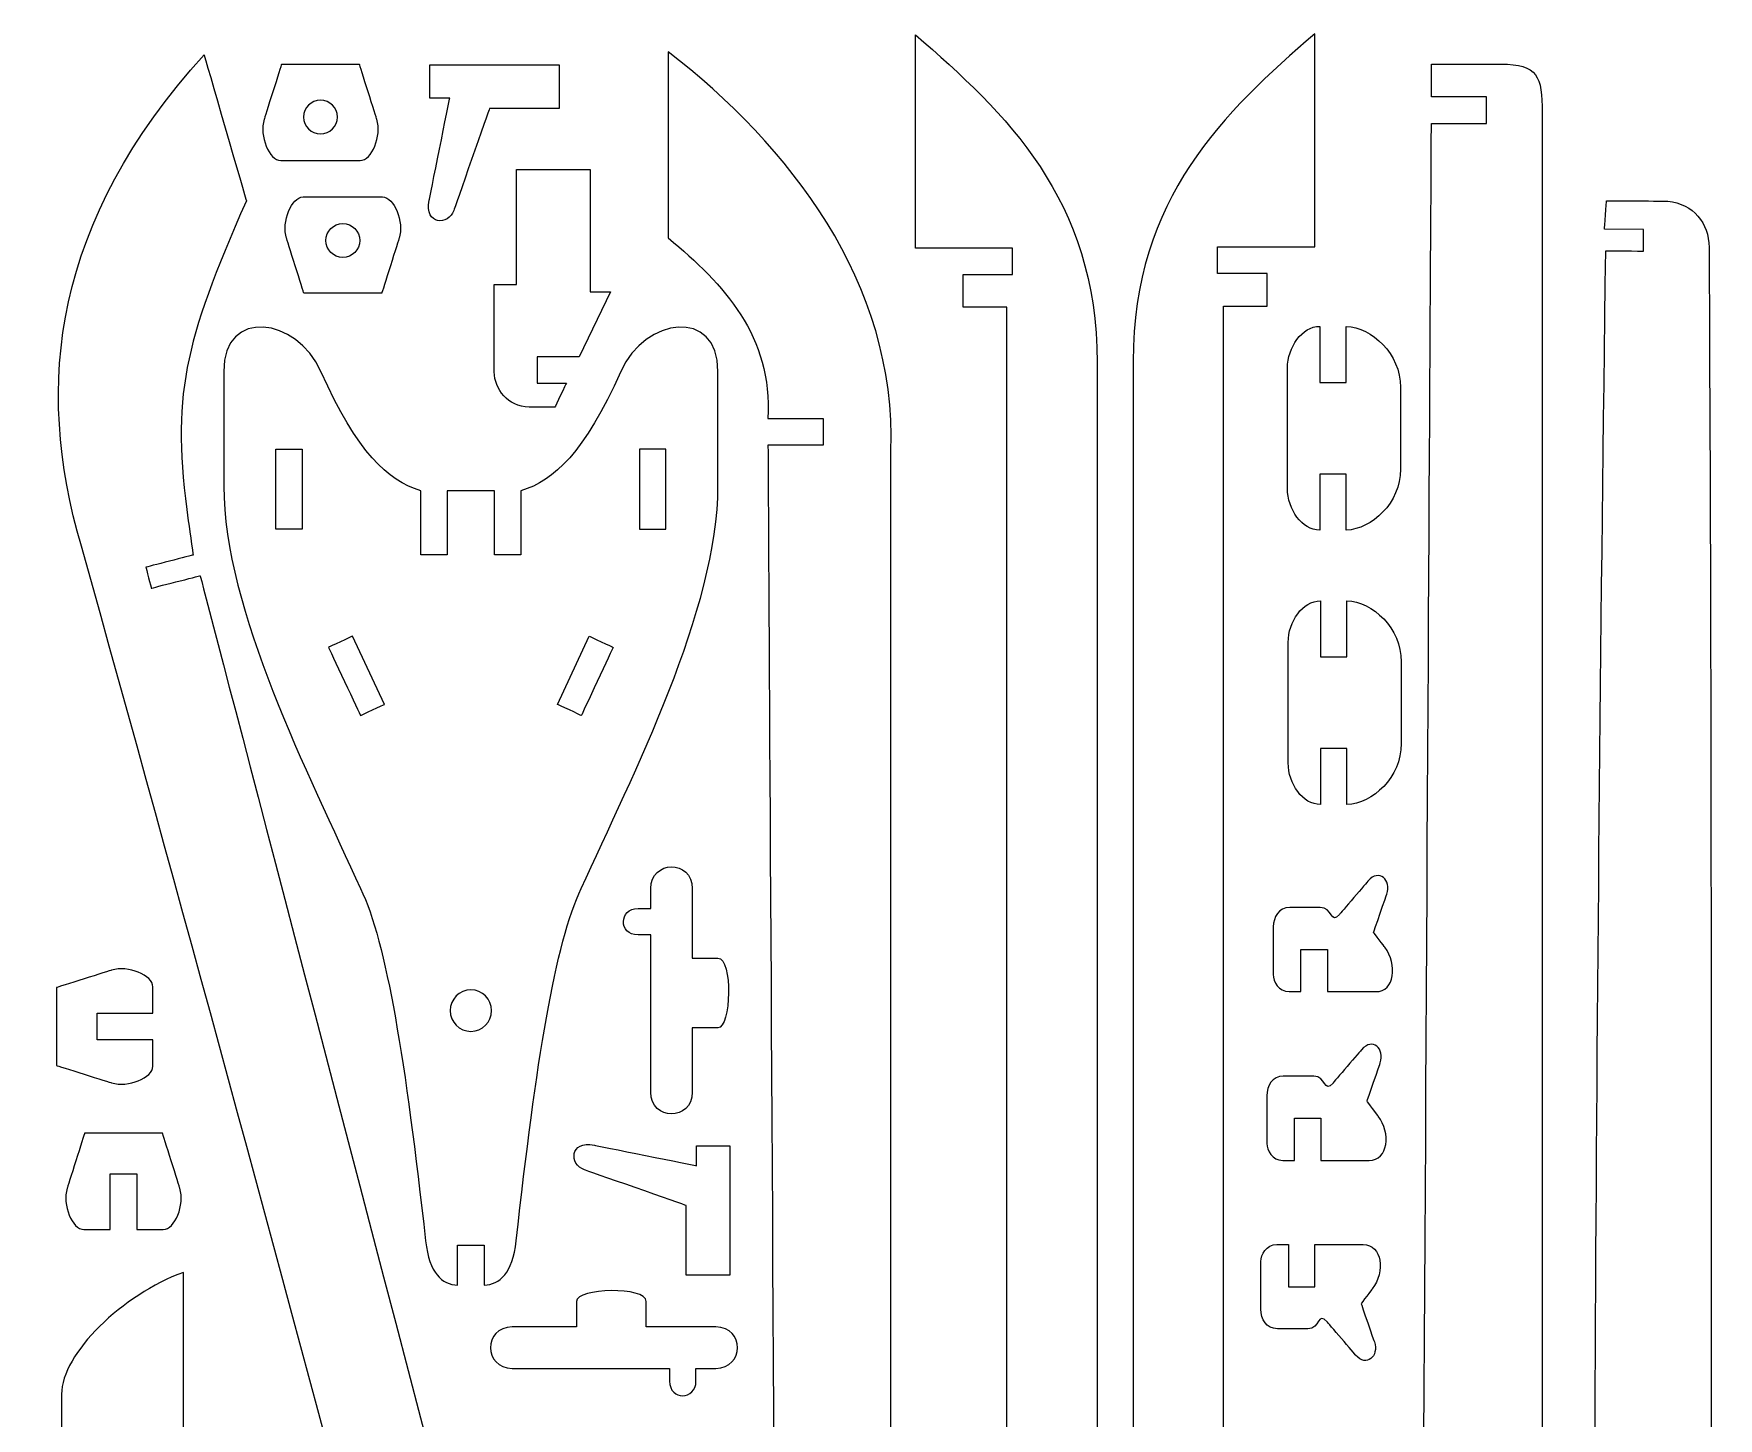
# Model space of a CAD drawing. Header units: centimetres. Extents: x -55.8 to 26.1, y 6.1 to 52.2.
# Drawn here: x 6.93 to 26.07, y 36.24 to 51.97 of the extents above; entities that cross this region are included whole.
import ezdxf

# ---------------------------------------------------------------- set-up
doc = ezdxf.new("R2010")
doc.units = ezdxf.units.CM
doc.header["$MEASUREMENT"] = 0
doc.layers.add('Camada 1', color=7, linetype='Continuous')

msp = doc.modelspace()

# ---------------------------------------------------------------- linework, layer by layer
at = {"layer": 'Camada 1', "color": 240, "lineweight": 25}
for points, knots in [([(17.98639, 31.21546), (17.98639, 31.21546), (17.6861, 31.21546), (17.6861, 31.21546), (17.6861, 31.21546), (17.6861, 31.21546), (17.6861, 31.97655), (17.6861, 31.97655), (17.6861, 31.97655), (17.6861, 31.97655), (17.3209, 31.97655), (17.3209, 31.97655), (17.3209, 31.97655), (17.3209, 31.97655), (17.3209, 30.01898), (17.3209, 30.01898), (17.3209, 30.01898), (17.3209, 30.01898), (17.07228, 30.01898), (17.07228, 30.01898), (17.07228, 30.01898), (17.07228, 30.01898), (17.07228, 24.4545), (17.07228, 24.4545), (17.07228, 24.4545), (17.07228, 24.4545), (17.35199, 24.4545), (17.35199, 24.4545), (17.35199, 24.4545), (17.35199, 24.4545), (17.35199, 21.3365), (17.35199, 21.3365), (17.35199, 21.3365), (17.35199, 21.3365), (17.9601, 21.3365), (17.9601, 21.3365), (17.9601, 21.3365), (17.9601, 21.3365), (17.9601, 22.58511), (17.9601, 22.58511), (17.9601, 22.58511), (17.9601, 22.58511), (18.26039, 22.58511), (18.26039, 22.58511), (18.26039, 22.58511), (18.26039, 22.58511), (18.26039, 21.3365), (18.26039, 21.3365), (18.26039, 21.3365), (18.73347, 21.36466), (19.0136, 21.6345), (19.0136, 22.27043), (19.0136, 22.27043), (19.0136, 22.27043), (19.0136, 48.23464), (19.0136, 48.23464), (19.0136, 48.23464), (19.0136, 50.08943), (17.97065, 51.07319), (16.95084, 51.95602), (16.95084, 51.95602), (16.95084, 51.95602), (16.95084, 49.53463), (16.95084, 49.53463), (16.95084, 49.53463), (16.95084, 49.53463), (18.05398, 49.53463), (18.05398, 49.53463), (18.05398, 49.53463), (18.05398, 49.53463), (18.05398, 49.23434), (18.05398, 49.23434), (18.05398, 49.23434), (18.05398, 49.23434), (17.4904, 49.23434), (17.4904, 49.23434), (17.4904, 49.23434), (17.4904, 49.23434), (17.4904, 48.86279), (17.4904, 48.86279), (17.4904, 48.86279), (17.4904, 48.86279), (17.98639, 48.86279), (17.98639, 48.86279), (17.98639, 48.86279), (17.98639, 48.86279), (17.98639, 31.21546), (17.98639, 31.21546)], [0, 0, 0, 0, 0.04347826, 0.04347826, 0.04347826, 0.04347827, 0.08695652, 0.08695652, 0.08695652, 0.08695653, 0.13043478, 0.13043478, 0.13043478, 0.13043479, 0.17391304, 0.17391304, 0.17391304, 0.17391305, 0.2173913, 0.2173913, 0.2173913, 0.21739131, 0.26086957, 0.26086957, 0.26086957, 0.26086958, 0.30434783, 0.30434783, 0.30434783, 0.30434784, 0.34782609, 0.34782609, 0.34782609, 0.3478261, 0.39130435, 0.39130435, 0.39130435, 0.39130436, 0.43478261, 0.43478261, 0.43478261, 0.43478262, 0.47826087, 0.47826087, 0.47826087, 0.47826088, 0.52173913, 0.52173913, 0.52173913, 0.52173914, 0.56521739, 0.56521739, 0.56521739, 0.5652174, 0.60869565, 0.60869565, 0.60869565, 0.60869566, 0.65217391, 0.65217391, 0.65217391, 0.65217392, 0.69565217, 0.69565217, 0.69565217, 0.69565218, 0.73913043, 0.73913043, 0.73913043, 0.73913044, 0.7826087, 0.7826087, 0.7826087, 0.78260871, 0.82608696, 0.82608696, 0.82608696, 0.82608697, 0.86956522, 0.86956522, 0.86956522, 0.86956523, 0.91304348, 0.91304348, 0.91304348, 0.91304349, 1, 1, 1, 1]), ([(17.98639, 31.21546), (17.98639, 31.21546), (17.6861, 31.21546), (17.6861, 31.21546), (17.6861, 31.21546), (17.6861, 31.21546), (17.6861, 31.97655), (17.6861, 31.97655), (17.6861, 31.97655), (17.6861, 31.97655), (17.3209, 31.97655), (17.3209, 31.97655), (17.3209, 31.97655), (17.3209, 31.97655), (17.3209, 30.01898), (17.3209, 30.01898), (17.3209, 30.01898), (17.3209, 30.01898), (17.07228, 30.01898), (17.07228, 30.01898), (17.07228, 30.01898), (17.07228, 30.01898), (17.07228, 24.4545), (17.07228, 24.4545), (17.07228, 24.4545), (17.07228, 24.4545), (17.35199, 24.4545), (17.35199, 24.4545), (17.35199, 24.4545), (17.35199, 24.4545), (17.35199, 21.3365), (17.35199, 21.3365), (17.35199, 21.3365), (17.35199, 21.3365), (17.9601, 21.3365), (17.9601, 21.3365), (17.9601, 21.3365), (17.9601, 21.3365), (17.9601, 22.58511), (17.9601, 22.58511), (17.9601, 22.58511), (17.9601, 22.58511), (18.26039, 22.58511), (18.26039, 22.58511), (18.26039, 22.58511), (18.26039, 22.58511), (18.26039, 21.3365), (18.26039, 21.3365), (18.26039, 21.3365), (18.73347, 21.36466), (19.0136, 21.6345), (19.0136, 22.27043), (19.0136, 22.27043), (19.0136, 22.27043), (19.0136, 48.23464), (19.0136, 48.23464), (19.0136, 48.23464), (19.0136, 50.08943), (17.97065, 51.07319), (16.95084, 51.95602), (16.95084, 51.95602), (16.95084, 51.95602), (16.95084, 49.53463), (16.95084, 49.53463), (16.95084, 49.53463), (16.95084, 49.53463), (18.05398, 49.53463), (18.05398, 49.53463), (18.05398, 49.53463), (18.05398, 49.53463), (18.05398, 49.23434), (18.05398, 49.23434), (18.05398, 49.23434), (18.05398, 49.23434), (17.4904, 49.23434), (17.4904, 49.23434), (17.4904, 49.23434), (17.4904, 49.23434), (17.4904, 48.86279), (17.4904, 48.86279), (17.4904, 48.86279), (17.4904, 48.86279), (17.98639, 48.86279), (17.98639, 48.86279), (17.98639, 48.86279), (17.98639, 48.86279), (17.98639, 31.21546), (17.98639, 31.21546)], [0, 0, 0, 0, 0.04347826, 0.04347826, 0.04347826, 0.04347827, 0.08695652, 0.08695652, 0.08695652, 0.08695653, 0.13043478, 0.13043478, 0.13043478, 0.13043479, 0.17391304, 0.17391304, 0.17391304, 0.17391305, 0.2173913, 0.2173913, 0.2173913, 0.21739131, 0.26086957, 0.26086957, 0.26086957, 0.26086958, 0.30434783, 0.30434783, 0.30434783, 0.30434784, 0.34782609, 0.34782609, 0.34782609, 0.3478261, 0.39130435, 0.39130435, 0.39130435, 0.39130436, 0.43478261, 0.43478261, 0.43478261, 0.43478262, 0.47826087, 0.47826087, 0.47826087, 0.47826088, 0.52173913, 0.52173913, 0.52173913, 0.52173914, 0.56521739, 0.56521739, 0.56521739, 0.5652174, 0.60869565, 0.60869565, 0.60869565, 0.60869566, 0.65217391, 0.65217391, 0.65217391, 0.65217392, 0.69565217, 0.69565217, 0.69565217, 0.69565218, 0.73913043, 0.73913043, 0.73913043, 0.73913044, 0.7826087, 0.7826087, 0.7826087, 0.78260871, 0.82608696, 0.82608696, 0.82608696, 0.82608697, 0.86956522, 0.86956522, 0.86956522, 0.86956523, 0.91304348, 0.91304348, 0.91304348, 0.91304349, 1, 1, 1, 1]), ([(20.44886, 31.22942), (20.44886, 31.22942), (20.74916, 31.22942), (20.74916, 31.22942), (20.74916, 31.22942), (20.74916, 31.22942), (20.74916, 31.9905), (20.74916, 31.9905), (20.74916, 31.9905), (20.74916, 31.9905), (21.11433, 31.9905), (21.11433, 31.9905), (21.11433, 31.9905), (21.11433, 31.9905), (21.11433, 30.03293), (21.11433, 30.03293), (21.11433, 30.03293), (21.11433, 30.03293), (21.36298, 30.03293), (21.36298, 30.03293), (21.36298, 30.03293), (21.36298, 30.03293), (21.36298, 24.46844), (21.36298, 24.46844), (21.36298, 24.46844), (21.36298, 24.46844), (21.08328, 24.46844), (21.08328, 24.46844), (21.08328, 24.46844), (21.08328, 24.46844), (21.08328, 21.35045), (21.08328, 21.35045), (21.08328, 21.35045), (21.08328, 21.35045), (20.47516, 21.35045), (20.47516, 21.35045), (20.47516, 21.35045), (20.47516, 21.35045), (20.47516, 22.59907), (20.47516, 22.59907), (20.47516, 22.59907), (20.47516, 22.59907), (20.17485, 22.59907), (20.17485, 22.59907), (20.17485, 22.59907), (20.17485, 22.59907), (20.17485, 21.35045), (20.17485, 21.35045), (20.17485, 21.35045), (19.70177, 21.37861), (19.42164, 21.64844), (19.42164, 22.28439), (19.42164, 22.28439), (19.42164, 22.28439), (19.42164, 48.24859), (19.42164, 48.24859), (19.42164, 48.24859), (19.42164, 50.10339), (20.4646, 51.08715), (21.48442, 51.96998), (21.48442, 51.96998), (21.48442, 51.96998), (21.48442, 49.5486), (21.48442, 49.5486), (21.48442, 49.5486), (21.48442, 49.5486), (20.38127, 49.5486), (20.38127, 49.5486), (20.38127, 49.5486), (20.38127, 49.5486), (20.38127, 49.2483), (20.38127, 49.2483), (20.38127, 49.2483), (20.38127, 49.2483), (20.94486, 49.2483), (20.94486, 49.2483), (20.94486, 49.2483), (20.94486, 49.2483), (20.94486, 48.87673), (20.94486, 48.87673), (20.94486, 48.87673), (20.94486, 48.87673), (20.44886, 48.87673), (20.44886, 48.87673), (20.44886, 48.87673), (20.44886, 48.87673), (20.44886, 31.22942), (20.44886, 31.22942)], [0, 0, 0, 0, 0.04347826, 0.04347826, 0.04347826, 0.04347827, 0.08695652, 0.08695652, 0.08695652, 0.08695653, 0.13043478, 0.13043478, 0.13043478, 0.13043479, 0.17391304, 0.17391304, 0.17391304, 0.17391305, 0.2173913, 0.2173913, 0.2173913, 0.21739131, 0.26086957, 0.26086957, 0.26086957, 0.26086958, 0.30434783, 0.30434783, 0.30434783, 0.30434784, 0.34782609, 0.34782609, 0.34782609, 0.3478261, 0.39130435, 0.39130435, 0.39130435, 0.39130436, 0.43478261, 0.43478261, 0.43478261, 0.43478262, 0.47826087, 0.47826087, 0.47826087, 0.47826088, 0.52173913, 0.52173913, 0.52173913, 0.52173914, 0.56521739, 0.56521739, 0.56521739, 0.5652174, 0.60869565, 0.60869565, 0.60869565, 0.60869566, 0.65217391, 0.65217391, 0.65217391, 0.65217392, 0.69565217, 0.69565217, 0.69565217, 0.69565218, 0.73913043, 0.73913043, 0.73913043, 0.73913044, 0.7826087, 0.7826087, 0.7826087, 0.78260871, 0.82608696, 0.82608696, 0.82608696, 0.82608697, 0.86956522, 0.86956522, 0.86956522, 0.86956523, 0.91304348, 0.91304348, 0.91304348, 0.91304349, 1, 1, 1, 1]), ([(15.05845, 22.06244), (15.05845, 22.06244), (14.6283, 21.95234), (14.6283, 21.95234), (14.6283, 21.95234), (14.6283, 21.95234), (14.56724, 22.191), (14.56724, 22.191), (14.56724, 22.191), (14.56724, 22.191), (14.98229, 22.29723), (14.98229, 22.29723), (14.98229, 22.29723), (14.98229, 22.29723), (8.82496, 45.81413), (8.82496, 45.81413), (8.82496, 45.81413), (8.82496, 45.81413), (8.26999, 45.67213), (8.26999, 45.67213), (8.26999, 45.67213), (8.26999, 45.67213), (8.20891, 45.91078), (8.20891, 45.91078), (8.20891, 45.91078), (8.20891, 45.91078), (8.74567, 46.04816), (8.74567, 46.04816), (8.74567, 46.04816), (8.74567, 46.04816), (8.69067, 46.4367), (8.69067, 46.4367), (8.69067, 46.4367), (8.49065, 47.84888), (8.63793, 48.45379), (9.35044, 50.07203), (9.35044, 50.07203), (9.35044, 50.07203), (8.86954, 51.73117), (8.86954, 51.73117), (8.86954, 51.73117), (7.16388, 49.83872), (6.93451, 48.00094), (7.47695, 46.14826), (7.47695, 46.14826), (9.73408, 38.08376), (11.86899, 29.97111), (13.95306, 21.8383), (13.95306, 21.8383), (14.02187, 21.56966), (14.1833, 21.4558), (14.47478, 21.49549), (14.47478, 21.49549), (14.47478, 21.49549), (15.14968, 21.66701), (15.14968, 21.66701), (15.14968, 21.66701), (15.14968, 21.66701), (15.05845, 22.06244), (15.05845, 22.06244)], [0, 0, 0, 0, 0.0625, 0.0625, 0.0625, 0.06250001, 0.125, 0.125, 0.125, 0.12500001, 0.1875, 0.1875, 0.1875, 0.18750001, 0.25, 0.25, 0.25, 0.25000001, 0.3125, 0.3125, 0.3125, 0.31250001, 0.375, 0.375, 0.375, 0.37500001, 0.4375, 0.4375, 0.4375, 0.43750001, 0.5, 0.5, 0.5, 0.50000001, 0.5625, 0.5625, 0.5625, 0.56250001, 0.625, 0.625, 0.625, 0.62500001, 0.6875, 0.6875, 0.6875, 0.68750001, 0.75, 0.75, 0.75, 0.75000001, 0.8125, 0.8125, 0.8125, 0.81250001, 0.875, 0.875, 0.875, 0.87500001, 1, 1, 1, 1]), ([(15.41164, 22.78442), (15.41164, 22.78442), (16.03708, 22.78442), (16.03708, 22.78442), (16.03708, 22.78442), (16.03708, 22.78442), (16.03708, 23.08471), (16.03708, 23.08471), (16.03708, 23.08471), (16.03708, 23.08471), (15.41164, 23.08471), (15.41164, 23.08471), (15.41164, 23.08471), (15.41164, 23.08471), (15.27491, 47.29856), (15.27491, 47.29856), (15.27491, 47.29856), (15.27491, 47.29856), (15.90035, 47.29856), (15.90035, 47.29856), (15.90035, 47.29856), (15.90035, 47.29856), (15.90035, 47.59885), (15.90035, 47.59885), (15.90035, 47.59885), (15.90035, 47.59885), (15.27491, 47.59885), (15.27491, 47.59885), (15.27491, 47.59885), (15.32499, 48.53737), (14.77856, 49.12038), (14.14247, 49.64995), (14.14247, 49.64995), (14.14247, 49.64995), (14.14247, 51.76315), (14.14247, 51.76315), (14.14247, 51.76315), (15.50994, 50.70368), (16.74261, 49.14792), (16.67002, 47.22598), (16.67002, 47.22598), (16.67002, 47.22598), (16.67002, 22.96565), (16.67002, 22.96565), (16.67002, 22.96565), (16.67002, 22.54681), (16.61992, 22.41146), (16.20119, 22.41146), (16.20119, 22.41146), (16.20119, 22.41146), (15.41164, 22.41146), (15.41164, 22.41146), (15.41164, 22.41146), (15.41164, 22.41146), (15.41164, 22.78442), (15.41164, 22.78442)], [0, 0, 0, 0, 0.06666667, 0.06666667, 0.06666667, 0.06666668, 0.13333333, 0.13333333, 0.13333333, 0.13333334, 0.2, 0.2, 0.2, 0.20000001, 0.26666667, 0.26666667, 0.26666667, 0.26666668, 0.33333333, 0.33333333, 0.33333333, 0.33333334, 0.4, 0.4, 0.4, 0.40000001, 0.46666667, 0.46666667, 0.46666667, 0.46666668, 0.53333333, 0.53333333, 0.53333333, 0.53333334, 0.6, 0.6, 0.6, 0.60000001, 0.66666667, 0.66666667, 0.66666667, 0.66666668, 0.73333333, 0.73333333, 0.73333333, 0.73333334, 0.8, 0.8, 0.8, 0.80000001, 0.86666667, 0.86666667, 0.86666667, 0.86666668, 1, 1, 1, 1]), ([(9.74928, 51.62159), (9.74928, 51.62159), (10.63485, 51.62159), (10.63485, 51.62159), (10.63485, 51.62159), (10.63485, 51.62159), (10.83169, 50.99745), (10.83169, 50.99745), (10.83169, 50.99745), (10.89051, 50.81093), (10.77529, 50.52871), (10.64262, 50.52871), (10.64262, 50.52871), (9.93715, 50.52871), (10.44825, 50.52871), (9.74153, 50.52871), (9.74153, 50.52871), (9.60884, 50.52871), (9.49362, 50.81091), (9.55244, 50.99745), (9.55244, 50.99745), (9.55244, 50.99745), (9.74928, 51.62159), (9.74928, 51.62159)], [0, 0, 0, 0, 0.14285714, 0.14285714, 0.14285714, 0.14285715, 0.28571429, 0.28571429, 0.28571429, 0.2857143, 0.42857143, 0.42857143, 0.42857143, 0.42857144, 0.57142857, 0.57142857, 0.57142857, 0.57142858, 0.71428571, 0.71428571, 0.71428571, 0.71428572, 1, 1, 1, 1]), ([(12.90313, 51.11859), (12.90313, 51.11859), (12.90313, 51.6158), (12.90313, 51.6158), (12.90313, 51.6158), (12.90313, 51.6158), (11.43495, 51.6158), (11.43495, 51.6158), (11.43495, 51.6158), (11.43495, 51.6158), (11.43495, 51.23835), (11.43495, 51.23835), (11.43495, 51.23835), (11.43495, 51.23835), (11.66005, 51.23835), (11.66005, 51.23835), (11.66005, 51.23835), (11.66005, 51.23835), (11.42699, 50.0775), (11.42699, 50.0775), (11.42699, 50.0775), (11.36931, 49.79029), (11.64654, 49.79161), (11.70668, 49.96356), (11.70668, 49.96356), (11.70668, 49.96356), (12.11066, 51.11859), (12.11066, 51.11859), (12.11066, 51.11859), (12.11066, 51.11859), (12.90313, 51.11859), (12.90313, 51.11859)], [0, 0, 0, 0, 0.11111111, 0.11111111, 0.11111111, 0.11111112, 0.22222222, 0.22222222, 0.22222222, 0.22222223, 0.33333333, 0.33333333, 0.33333333, 0.33333334, 0.44444444, 0.44444444, 0.44444444, 0.44444445, 0.55555556, 0.55555556, 0.55555556, 0.55555557, 0.66666667, 0.66666667, 0.66666667, 0.66666668, 0.77777778, 0.77777778, 0.77777778, 0.77777779, 1, 1, 1, 1]), ([(22.81022, 51.25121), (22.81022, 51.25121), (23.43567, 51.25121), (23.43567, 51.25121), (23.43567, 51.25121), (23.43567, 51.25121), (23.43567, 50.95093), (23.43567, 50.95093), (23.43567, 50.95093), (23.43567, 50.95093), (22.81022, 50.95093), (22.81022, 50.95093), (22.81022, 50.95093), (22.81022, 50.95093), (22.67349, 26.73708), (22.67349, 26.73708), (22.67349, 26.73708), (22.67349, 26.73708), (23.29893, 26.73708), (23.29893, 26.73708), (23.29893, 26.73708), (23.29893, 26.73708), (23.29893, 26.43679), (23.29893, 26.43679), (23.29893, 26.43679), (23.29893, 26.43679), (22.67349, 26.43679), (22.67349, 26.43679), (22.67349, 26.43679), (22.72358, 25.49827), (22.17715, 24.91526), (21.54104, 24.38569), (21.54104, 24.38569), (21.54104, 24.38569), (21.54104, 22.27249), (21.54104, 22.27249), (21.54104, 22.27249), (22.90854, 23.33195), (24.14119, 24.88772), (24.06861, 26.80967), (24.06861, 26.80967), (24.06861, 26.80967), (24.06861, 51.07), (24.06861, 51.07), (24.06861, 51.07), (24.06861, 51.48883), (24.01851, 51.62419), (23.59978, 51.62419), (23.59978, 51.62419), (23.59978, 51.62419), (22.81022, 51.62419), (22.81022, 51.62419), (22.81022, 51.62419), (22.81022, 51.62419), (22.81022, 51.25121), (22.81022, 51.25121)], [0, 0, 0, 0, 0.06666667, 0.06666667, 0.06666667, 0.06666668, 0.13333333, 0.13333333, 0.13333333, 0.13333334, 0.2, 0.2, 0.2, 0.20000001, 0.26666667, 0.26666667, 0.26666667, 0.26666668, 0.33333333, 0.33333333, 0.33333333, 0.33333334, 0.4, 0.4, 0.4, 0.40000001, 0.46666667, 0.46666667, 0.46666667, 0.46666668, 0.53333333, 0.53333333, 0.53333333, 0.53333334, 0.6, 0.6, 0.6, 0.60000001, 0.66666667, 0.66666667, 0.66666667, 0.66666668, 0.73333333, 0.73333333, 0.73333333, 0.73333334, 0.8, 0.8, 0.8, 0.80000001, 0.86666667, 0.86666667, 0.86666667, 0.86666668, 1, 1, 1, 1]), ([(10.19206, 50.83171), (10.08626, 50.83171), (10.00044, 50.91751), (10.00044, 51.02334), (10.00044, 51.02334), (10.00044, 51.12918), (10.08624, 51.21495), (10.19206, 51.21495), (10.19206, 51.21495), (10.29789, 51.21495), (10.38371, 51.12916), (10.38369, 51.02334), (10.38369, 51.02334), (10.38369, 50.91751), (10.29789, 50.83171), (10.19206, 50.83171)], [0, 0, 0, 0, 0.2, 0.2, 0.2, 0.20000001, 0.4, 0.4, 0.4, 0.40000001, 0.6, 0.6, 0.6, 0.60000001, 1, 1, 1, 1]), ([(13.1299, 48.2999), (13.1299, 48.2999), (13.48672, 49.03937), (13.48672, 49.03937), (13.48672, 49.03937), (13.48672, 49.03937), (13.25365, 49.03937), (13.25365, 49.03937), (13.25365, 49.03937), (13.25365, 49.03937), (13.25365, 50.42747), (13.25365, 50.42747), (13.25365, 50.42747), (13.25365, 50.42747), (12.41976, 50.42747), (12.41976, 50.42747), (12.41976, 50.42747), (12.41976, 50.42747), (12.41976, 49.12223), (12.41976, 49.12223), (12.41976, 49.12223), (12.41976, 49.12223), (12.16597, 49.12223), (12.16597, 49.12223), (12.16597, 49.12223), (12.16597, 49.12223), (12.16597, 48.12779), (12.16597, 48.12779), (12.16597, 48.12779), (12.16597, 47.93501), (12.32008, 47.72994), (12.56123, 47.72994), (12.56123, 47.72994), (12.56123, 47.72994), (12.85484, 47.72994), (12.85484, 47.72994), (12.85484, 47.72994), (12.85484, 47.72994), (12.98495, 47.9996), (12.98495, 47.9996), (12.98495, 47.9996), (12.98495, 47.9996), (12.65253, 47.9996), (12.65253, 47.9996), (12.65253, 47.9996), (12.65253, 47.9996), (12.65253, 48.2999), (12.65253, 48.2999), (12.65253, 48.2999), (12.65253, 48.2999), (13.1299, 48.2999), (13.1299, 48.2999)], [0, 0, 0, 0, 0.07142857, 0.07142857, 0.07142857, 0.07142858, 0.14285714, 0.14285714, 0.14285714, 0.14285715, 0.21428571, 0.21428571, 0.21428571, 0.21428572, 0.28571429, 0.28571429, 0.28571429, 0.2857143, 0.35714286, 0.35714286, 0.35714286, 0.35714287, 0.42857143, 0.42857143, 0.42857143, 0.42857144, 0.5, 0.5, 0.5, 0.50000001, 0.57142857, 0.57142857, 0.57142857, 0.57142858, 0.64285714, 0.64285714, 0.64285714, 0.64285715, 0.71428571, 0.71428571, 0.71428571, 0.71428572, 0.78571429, 0.78571429, 0.78571429, 0.7857143, 0.85714286, 0.85714286, 0.85714286, 0.85714287, 1, 1, 1, 1]), ([(10.00286, 49.02316), (10.00286, 49.02316), (10.88842, 49.02316), (10.88842, 49.02316), (10.88842, 49.02316), (10.88842, 49.02316), (11.08525, 49.6473), (11.08525, 49.6473), (11.08525, 49.6473), (11.14407, 49.83384), (11.02884, 50.11603), (10.89618, 50.11603), (10.89618, 50.11603), (10.19072, 50.11603), (10.70182, 50.11603), (9.99507, 50.11603), (9.99507, 50.11603), (9.86241, 50.11603), (9.74719, 49.83384), (9.80602, 49.6473), (9.80602, 49.6473), (9.80602, 49.6473), (10.00286, 49.02316), (10.00286, 49.02316)], [0, 0, 0, 0, 0.14285714, 0.14285714, 0.14285714, 0.14285715, 0.28571429, 0.28571429, 0.28571429, 0.2857143, 0.42857143, 0.42857143, 0.42857143, 0.42857144, 0.57142857, 0.57142857, 0.57142857, 0.57142858, 0.71428571, 0.71428571, 0.71428571, 0.71428572, 1, 1, 1, 1]), ([(24.77615, 49.74974), (24.77615, 49.74974), (25.22017, 49.74795), (25.22017, 49.74795), (25.22017, 49.74795), (25.22017, 49.74795), (25.21915, 49.50161), (25.21915, 49.50161), (25.21915, 49.50161), (25.21915, 49.50161), (24.79074, 49.50334), (24.79074, 49.50334), (24.79074, 49.50334), (24.67984, 41.40568), (24.64043, 33.317), (24.64722, 25.23202), (24.64722, 25.23202), (24.64722, 25.23202), (25.06038, 25.23036), (25.06038, 25.23036), (25.06038, 25.23036), (25.06038, 25.23036), (25.05938, 24.98404), (25.05938, 24.98404), (25.05938, 24.98404), (25.05938, 24.98404), (24.665, 24.98555), (24.665, 24.98555), (24.665, 24.98555), (24.55239, 24.43314), (24.20885, 24.03546), (23.6356, 23.67664), (23.6356, 23.67664), (23.6356, 23.67664), (23.66316, 21.47194), (23.66316, 21.47194), (23.66316, 21.47194), (25.85122, 23.10537), (26.06891, 25.02926), (25.9901, 26.88056), (25.9901, 26.88056), (25.9749, 34.45648), (26.00687, 41.9697), (25.96348, 49.54329), (25.96348, 49.54329), (25.96185, 49.82054), (25.78677, 50.03372), (25.49471, 50.06877), (25.49471, 50.06877), (25.49471, 50.06877), (24.7984, 50.07277), (24.7984, 50.07277), (24.7984, 50.07277), (24.7984, 50.07277), (24.77615, 49.74974), (24.77615, 49.74974)], [0, 0, 0, 0, 0.06666667, 0.06666667, 0.06666667, 0.06666668, 0.13333333, 0.13333333, 0.13333333, 0.13333334, 0.2, 0.2, 0.2, 0.20000001, 0.26666667, 0.26666667, 0.26666667, 0.26666668, 0.33333333, 0.33333333, 0.33333333, 0.33333334, 0.4, 0.4, 0.4, 0.40000001, 0.46666667, 0.46666667, 0.46666667, 0.46666668, 0.53333333, 0.53333333, 0.53333333, 0.53333334, 0.6, 0.6, 0.6, 0.60000001, 0.66666667, 0.66666667, 0.66666667, 0.66666668, 0.73333333, 0.73333333, 0.73333333, 0.73333334, 0.8, 0.8, 0.8, 0.80000001, 0.86666667, 0.86666667, 0.86666667, 0.86666668, 1, 1, 1, 1]), ([(10.44563, 49.81304), (10.33981, 49.81304), (10.25401, 49.72724), (10.25401, 49.62142), (10.25401, 49.62142), (10.25401, 49.5156), (10.33981, 49.42979), (10.44563, 49.42979), (10.44563, 49.42979), (10.55145, 49.42979), (10.63725, 49.5156), (10.63725, 49.62142), (10.63725, 49.62142), (10.63725, 49.72724), (10.55145, 49.81304), (10.44563, 49.81304)], [0, 0, 0, 0, 0.2, 0.2, 0.2, 0.20000001, 0.4, 0.4, 0.4, 0.40000001, 0.6, 0.6, 0.6, 0.60000001, 1, 1, 1, 1]), ([(12.16876, 46.77804), (12.16876, 46.77804), (12.16876, 46.05186), (12.16876, 46.05186), (12.16876, 46.05186), (12.16876, 46.05186), (12.46905, 46.05186), (12.46905, 46.05186), (12.46905, 46.05186), (12.46905, 46.05186), (12.46905, 46.77804), (12.46905, 46.77804), (12.46905, 46.77804), (12.84844, 46.89848), (13.18797, 47.20829), (13.60372, 48.1348), (13.60372, 48.1348), (13.87811, 48.74631), (14.70681, 48.86365), (14.70681, 48.1348), (14.70681, 48.1348), (14.70681, 48.1348), (14.70681, 46.83242), (14.70681, 46.83242), (14.70681, 46.83242), (14.70681, 45.43086), (13.73828, 43.54963), (13.153, 42.25988), (13.153, 42.25988), (12.85689, 41.65362), (12.64164, 40.28943), (12.41461, 38.26057), (12.41461, 38.26057), (12.37271, 37.88594), (12.23098, 37.76953), (12.05031, 37.7555), (12.05031, 37.7555), (12.05031, 37.7555), (12.05031, 38.21266), (12.05031, 38.21266), (12.05031, 38.21266), (12.05031, 38.21266), (11.75001, 38.21266), (11.75001, 38.21266), (11.75001, 38.21266), (11.75001, 38.21266), (11.75001, 37.7555), (11.75001, 37.7555), (11.75001, 37.7555), (11.56935, 37.76953), (11.42762, 37.88594), (11.38571, 38.26057), (11.38571, 38.26057), (11.15869, 40.28943), (10.94344, 41.65362), (10.64733, 42.25988), (10.64733, 42.25988), (10.06205, 43.54963), (9.09352, 45.43086), (9.09352, 46.83242), (9.09352, 46.83242), (9.09352, 46.83242), (9.09352, 48.1348), (9.09352, 48.1348), (9.09352, 48.1348), (9.09352, 48.86365), (9.92222, 48.74631), (10.19662, 48.1348), (10.19662, 48.1348), (10.61235, 47.20829), (10.95189, 46.89848), (11.33128, 46.77804), (11.33128, 46.77804), (11.33128, 46.77804), (11.33128, 46.05186), (11.33128, 46.05186), (11.33128, 46.05186), (11.33128, 46.05186), (11.63156, 46.05186), (11.63156, 46.05186), (11.63156, 46.05186), (11.63156, 46.05186), (11.63156, 46.77804), (11.63156, 46.77804), (11.63156, 46.77804), (11.63156, 46.77804), (12.16876, 46.77804), (12.16876, 46.77804)], [0, 0, 0, 0, 0.04347826, 0.04347826, 0.04347826, 0.04347827, 0.08695652, 0.08695652, 0.08695652, 0.08695653, 0.13043478, 0.13043478, 0.13043478, 0.13043479, 0.17391304, 0.17391304, 0.17391304, 0.17391305, 0.2173913, 0.2173913, 0.2173913, 0.21739131, 0.26086957, 0.26086957, 0.26086957, 0.26086958, 0.30434783, 0.30434783, 0.30434783, 0.30434784, 0.34782609, 0.34782609, 0.34782609, 0.3478261, 0.39130435, 0.39130435, 0.39130435, 0.39130436, 0.43478261, 0.43478261, 0.43478261, 0.43478262, 0.47826087, 0.47826087, 0.47826087, 0.47826088, 0.52173913, 0.52173913, 0.52173913, 0.52173914, 0.56521739, 0.56521739, 0.56521739, 0.5652174, 0.60869565, 0.60869565, 0.60869565, 0.60869566, 0.65217391, 0.65217391, 0.65217391, 0.65217392, 0.69565217, 0.69565217, 0.69565217, 0.69565218, 0.73913043, 0.73913043, 0.73913043, 0.73913044, 0.7826087, 0.7826087, 0.7826087, 0.78260871, 0.82608696, 0.82608696, 0.82608696, 0.82608697, 0.86956522, 0.86956522, 0.86956522, 0.86956523, 0.91304348, 0.91304348, 0.91304348, 0.91304349, 1, 1, 1, 1]), ([(21.1755, 46.80369), (21.1755, 46.56804), (21.34052, 46.33032), (21.54261, 46.33167), (21.54261, 46.33167), (21.54261, 46.33167), (21.54261, 46.96747), (21.54261, 46.96747), (21.54261, 46.96747), (21.54261, 46.96747), (21.8429, 46.96747), (21.8429, 46.96747), (21.8429, 46.96747), (21.8429, 46.96747), (21.8429, 46.33167), (21.8429, 46.33167), (21.8429, 46.33167), (22.13267, 46.34169), (22.4593, 46.64115), (22.4593, 47.02315), (22.4593, 47.02315), (22.4593, 47.02315), (22.4593, 47.95383), (22.4593, 47.95383), (22.4593, 47.95383), (22.4593, 48.33582), (22.13267, 48.63527), (21.8429, 48.64529), (21.8429, 48.64529), (21.8429, 48.64529), (21.8429, 48.00951), (21.8429, 48.00951), (21.8429, 48.00951), (21.8429, 48.00951), (21.54261, 48.00951), (21.54261, 48.00951), (21.54261, 48.00951), (21.54261, 48.00951), (21.54261, 48.64529), (21.54261, 48.64529), (21.54261, 48.64529), (21.34052, 48.64665), (21.1755, 48.40894), (21.1755, 48.17329), (21.1755, 48.17329), (21.1755, 48.17329), (21.1755, 46.80369), (21.1755, 46.80369)], [0, 0, 0, 0, 0.07692308, 0.07692308, 0.07692308, 0.07692309, 0.15384615, 0.15384615, 0.15384615, 0.15384616, 0.23076923, 0.23076923, 0.23076923, 0.23076924, 0.30769231, 0.30769231, 0.30769231, 0.30769232, 0.38461538, 0.38461538, 0.38461538, 0.38461539, 0.46153846, 0.46153846, 0.46153846, 0.46153847, 0.53846154, 0.53846154, 0.53846154, 0.53846155, 0.61538462, 0.61538462, 0.61538462, 0.61538463, 0.69230769, 0.69230769, 0.69230769, 0.6923077, 0.76923077, 0.76923077, 0.76923077, 0.76923078, 0.84615385, 0.84615385, 0.84615385, 0.84615386, 1, 1, 1, 1]), ([(9.68424, 47.25091), (9.68424, 47.25091), (9.68424, 46.3419), (9.68424, 46.3419), (9.68424, 46.3419), (9.68424, 46.3419), (9.98455, 46.3419), (9.98455, 46.3419), (9.98455, 46.3419), (9.98455, 46.3419), (9.98455, 47.25091), (9.98455, 47.25091), (9.98455, 47.25091), (9.98455, 47.25091), (9.68424, 47.25091), (9.68424, 47.25091)], [0, 0, 0, 0, 0.2, 0.2, 0.2, 0.20000001, 0.4, 0.4, 0.4, 0.40000001, 0.6, 0.6, 0.6, 0.60000001, 1, 1, 1, 1]), ([(14.11608, 47.25091), (14.11608, 47.25091), (14.11608, 46.3419), (14.11608, 46.3419), (14.11608, 46.3419), (14.11608, 46.3419), (13.81578, 46.3419), (13.81578, 46.3419), (13.81578, 46.3419), (13.81578, 46.3419), (13.81578, 47.25091), (13.81578, 47.25091), (13.81578, 47.25091), (13.81578, 47.25091), (14.11608, 47.25091), (14.11608, 47.25091)], [0, 0, 0, 0, 0.2, 0.2, 0.2, 0.20000001, 0.4, 0.4, 0.4, 0.40000001, 0.6, 0.6, 0.6, 0.60000001, 1, 1, 1, 1]), ([(21.1837, 43.68727), (21.1837, 43.45162), (21.34872, 43.21392), (21.55082, 43.21526), (21.55082, 43.21526), (21.55082, 43.21526), (21.55082, 43.85104), (21.55082, 43.85104), (21.55082, 43.85104), (21.55082, 43.85104), (21.8511, 43.85104), (21.8511, 43.85104), (21.8511, 43.85104), (21.8511, 43.85104), (21.8511, 43.21526), (21.8511, 43.21526), (21.8511, 43.21526), (22.14087, 43.22529), (22.4675, 43.52473), (22.4675, 43.90674), (22.4675, 43.90674), (22.4675, 43.90674), (22.4675, 44.83741), (22.4675, 44.83741), (22.4675, 44.83741), (22.4675, 45.2194), (22.14087, 45.51887), (21.8511, 45.52887), (21.8511, 45.52887), (21.8511, 45.52887), (21.8511, 44.89309), (21.8511, 44.89309), (21.8511, 44.89309), (21.8511, 44.89309), (21.55082, 44.89309), (21.55082, 44.89309), (21.55082, 44.89309), (21.55082, 44.89309), (21.55082, 45.52887), (21.55082, 45.52887), (21.55082, 45.52887), (21.34872, 45.53023), (21.1837, 45.29253), (21.1837, 45.05687), (21.1837, 45.05687), (21.1837, 45.05687), (21.1837, 43.68727), (21.1837, 43.68727)], [0, 0, 0, 0, 0.07692308, 0.07692308, 0.07692308, 0.07692309, 0.15384615, 0.15384615, 0.15384615, 0.15384616, 0.23076923, 0.23076923, 0.23076923, 0.23076924, 0.30769231, 0.30769231, 0.30769231, 0.30769232, 0.38461538, 0.38461538, 0.38461538, 0.38461539, 0.46153846, 0.46153846, 0.46153846, 0.46153847, 0.53846154, 0.53846154, 0.53846154, 0.53846155, 0.61538462, 0.61538462, 0.61538462, 0.61538463, 0.69230769, 0.69230769, 0.69230769, 0.6923077, 0.76923077, 0.76923077, 0.76923077, 0.76923078, 0.84615385, 0.84615385, 0.84615385, 0.84615386, 1, 1, 1, 1]), ([(10.55609, 45.12746), (10.55609, 45.12746), (10.91785, 44.35322), (10.91785, 44.35322), (10.91785, 44.35322), (10.91785, 44.35322), (10.64579, 44.22608), (10.64579, 44.22608), (10.64579, 44.22608), (10.64579, 44.22608), (10.28402, 45.00034), (10.28402, 45.00034), (10.28402, 45.00034), (10.28402, 45.00034), (10.55609, 45.12746), (10.55609, 45.12746)], [0, 0, 0, 0, 0.2, 0.2, 0.2, 0.20000001, 0.4, 0.4, 0.4, 0.40000001, 0.6, 0.6, 0.6, 0.60000001, 1, 1, 1, 1]), ([(13.24425, 45.12746), (13.24425, 45.12746), (12.88249, 44.35322), (12.88249, 44.35322), (12.88249, 44.35322), (12.88249, 44.35322), (13.15454, 44.22608), (13.15454, 44.22608), (13.15454, 44.22608), (13.15454, 44.22608), (13.51631, 45.00034), (13.51631, 45.00034), (13.51631, 45.00034), (13.51631, 45.00034), (13.24425, 45.12746), (13.24425, 45.12746)], [0, 0, 0, 0, 0.2, 0.2, 0.2, 0.20000001, 0.4, 0.4, 0.4, 0.40000001, 0.6, 0.6, 0.6, 0.60000001, 1, 1, 1, 1]), ([(14.41381, 39.94925), (14.41381, 39.94925), (14.41381, 40.67811), (14.41381, 40.67811), (14.41381, 40.67811), (14.41381, 40.67811), (14.70395, 40.67811), (14.70395, 40.67811), (14.70395, 40.67811), (14.85685, 40.67811), (14.87887, 41.47002), (14.70395, 41.47002), (14.70395, 41.47002), (14.70395, 41.47002), (14.41381, 41.47002), (14.41381, 41.47002), (14.41381, 41.47002), (14.41381, 41.47002), (14.41381, 42.25988), (14.41381, 42.25988), (14.41381, 42.25988), (14.41381, 42.59367), (13.94312, 42.58581), (13.94312, 42.25988), (13.94312, 42.25988), (13.94312, 42.25988), (13.94312, 42.03584), (13.94312, 42.03584), (13.94312, 42.03584), (13.94312, 42.03584), (13.79876, 42.03584), (13.79876, 42.03584), (13.79876, 42.03584), (13.58139, 42.03584), (13.57391, 41.73547), (13.79876, 41.73547), (13.79876, 41.73547), (13.79876, 41.73547), (13.94312, 41.73547), (13.94312, 41.73547), (13.94312, 41.73547), (13.94312, 41.73547), (13.94312, 39.94925), (13.94312, 39.94925), (13.94312, 39.94925), (13.94312, 39.62331), (14.41381, 39.61542), (14.41381, 39.94925)], [0, 0, 0, 0, 0.07692308, 0.07692308, 0.07692308, 0.07692309, 0.15384615, 0.15384615, 0.15384615, 0.15384616, 0.23076923, 0.23076923, 0.23076923, 0.23076924, 0.30769231, 0.30769231, 0.30769231, 0.30769232, 0.38461538, 0.38461538, 0.38461538, 0.38461539, 0.46153846, 0.46153846, 0.46153846, 0.46153847, 0.53846154, 0.53846154, 0.53846154, 0.53846155, 0.61538462, 0.61538462, 0.61538462, 0.61538463, 0.69230769, 0.69230769, 0.69230769, 0.6923077, 0.76923077, 0.76923077, 0.76923077, 0.76923078, 0.84615385, 0.84615385, 0.84615385, 0.84615386, 1, 1, 1, 1]), ([(21.62909, 41.09027), (21.62909, 41.09027), (21.62909, 41.57069), (21.62909, 41.57069), (21.62909, 41.57069), (21.62909, 41.57069), (21.32879, 41.57069), (21.32879, 41.57069), (21.32879, 41.57069), (21.32879, 41.57069), (21.32879, 41.09027), (21.32879, 41.09027), (21.32879, 41.09027), (21.32879, 41.09027), (21.1953, 41.09027), (21.1953, 41.09027), (21.1953, 41.09027), (21.07505, 41.09027), (21.01463, 41.20604), (21.01463, 41.2839), (21.01463, 41.2839), (21.01463, 41.2839), (21.01463, 41.82451), (21.01463, 41.82451), (21.01463, 41.82451), (21.01463, 41.937), (21.07781, 42.04721), (21.20176, 42.04721), (21.20176, 42.04721), (21.20176, 42.04721), (21.54749, 42.04721), (21.54749, 42.04721), (21.54749, 42.04721), (21.68945, 42.04721), (21.6623, 41.84617), (21.76684, 41.96833), (21.76684, 41.96833), (21.76684, 41.96833), (22.09135, 42.34763), (22.09135, 42.34763), (22.09135, 42.34763), (22.2142, 42.4912), (22.3587, 42.35681), (22.3037, 42.19743), (22.3037, 42.19743), (22.3037, 42.19743), (22.1535, 41.76235), (22.1535, 41.76235), (22.1535, 41.76235), (22.1535, 41.76235), (22.28038, 41.59404), (22.28038, 41.59404), (22.28038, 41.59404), (22.42718, 41.39932), (22.39587, 41.09027), (22.17679, 41.09027), (22.17679, 41.09027), (22.17679, 41.09027), (21.62909, 41.09027), (21.62909, 41.09027)], [0, 0, 0, 0, 0.0625, 0.0625, 0.0625, 0.06250001, 0.125, 0.125, 0.125, 0.12500001, 0.1875, 0.1875, 0.1875, 0.18750001, 0.25, 0.25, 0.25, 0.25000001, 0.3125, 0.3125, 0.3125, 0.31250001, 0.375, 0.375, 0.375, 0.37500001, 0.4375, 0.4375, 0.4375, 0.43750001, 0.5, 0.5, 0.5, 0.50000001, 0.5625, 0.5625, 0.5625, 0.56250001, 0.625, 0.625, 0.625, 0.62500001, 0.6875, 0.6875, 0.6875, 0.68750001, 0.75, 0.75, 0.75, 0.75000001, 0.8125, 0.8125, 0.8125, 0.81250001, 0.875, 0.875, 0.875, 0.87500001, 1, 1, 1, 1]), ([(7.19459, 40.25142), (7.19459, 40.25142), (7.19459, 41.13699), (7.19459, 41.13699), (7.19459, 41.13699), (7.19459, 41.13699), (7.81872, 41.33382), (7.81872, 41.33382), (7.81872, 41.33382), (8.00526, 41.39265), (8.28746, 41.27742), (8.28746, 41.14476), (8.28746, 41.14476), (8.28746, 41.14476), (8.28746, 40.84435), (8.28746, 40.84435), (8.28746, 40.84435), (8.28746, 40.84435), (7.65555, 40.84435), (7.65555, 40.84435), (7.65555, 40.84435), (7.65555, 40.84435), (7.65555, 40.54406), (7.65555, 40.54406), (7.65555, 40.54406), (7.65555, 40.54406), (8.28746, 40.54406), (8.28746, 40.54406), (8.28746, 40.54406), (8.28746, 40.54406), (8.28746, 40.24365), (8.28746, 40.24365), (8.28746, 40.24365), (8.28746, 40.11098), (8.00526, 39.99576), (7.81872, 40.05458), (7.81872, 40.05458), (7.81872, 40.05458), (7.19459, 40.25142), (7.19459, 40.25142)], [0, 0, 0, 0, 0.09090909, 0.09090909, 0.09090909, 0.0909091, 0.18181818, 0.18181818, 0.18181818, 0.18181819, 0.27272727, 0.27272727, 0.27272727, 0.27272728, 0.36363636, 0.36363636, 0.36363636, 0.36363637, 0.45454545, 0.45454545, 0.45454545, 0.45454546, 0.54545455, 0.54545455, 0.54545455, 0.54545456, 0.63636364, 0.63636364, 0.63636364, 0.63636365, 0.72727273, 0.72727273, 0.72727273, 0.72727274, 0.81818182, 0.81818182, 0.81818182, 0.81818183, 1, 1, 1, 1]), ([(11.90016, 41.1106), (12.03031, 41.1106), (12.13582, 41.00509), (12.13582, 40.87495), (12.13582, 40.87495), (12.13582, 40.7448), (12.03031, 40.63929), (11.90016, 40.63929), (11.90016, 40.63929), (11.77002, 40.63929), (11.66451, 40.7448), (11.66451, 40.87495), (11.66451, 40.87495), (11.66451, 41.00509), (11.77002, 41.1106), (11.90016, 41.1106)], [0, 0, 0, 0, 0.2, 0.2, 0.2, 0.20000001, 0.4, 0.4, 0.4, 0.40000001, 0.6, 0.6, 0.6, 0.60000001, 1, 1, 1, 1]), ([(21.55479, 39.1739), (21.55479, 39.1739), (21.55479, 39.65431), (21.55479, 39.65431), (21.55479, 39.65431), (21.55479, 39.65431), (21.2545, 39.65431), (21.2545, 39.65431), (21.2545, 39.65431), (21.2545, 39.65431), (21.2545, 39.1739), (21.2545, 39.1739), (21.2545, 39.1739), (21.2545, 39.1739), (21.12102, 39.1739), (21.12102, 39.1739), (21.12102, 39.1739), (21.00076, 39.1739), (20.94035, 39.28965), (20.94035, 39.36752), (20.94035, 39.36752), (20.94035, 39.36752), (20.94035, 39.90812), (20.94035, 39.90812), (20.94035, 39.90812), (20.94035, 40.02063), (21.00352, 40.13084), (21.12747, 40.13084), (21.12747, 40.13084), (21.12747, 40.13084), (21.47321, 40.13084), (21.47321, 40.13084), (21.47321, 40.13084), (21.61516, 40.13084), (21.588, 39.9298), (21.69254, 40.05195), (21.69254, 40.05195), (21.69254, 40.05195), (22.01705, 40.43124), (22.01705, 40.43124), (22.01705, 40.43124), (22.13991, 40.57482), (22.28442, 40.44043), (22.22941, 40.28104), (22.22941, 40.28104), (22.22941, 40.28104), (22.07921, 39.84598), (22.07921, 39.84598), (22.07921, 39.84598), (22.07921, 39.84598), (22.20609, 39.67766), (22.20609, 39.67766), (22.20609, 39.67766), (22.35289, 39.48293), (22.3216, 39.1739), (22.1025, 39.1739), (22.1025, 39.1739), (22.1025, 39.1739), (21.55479, 39.1739), (21.55479, 39.1739)], [0, 0, 0, 0, 0.0625, 0.0625, 0.0625, 0.06250001, 0.125, 0.125, 0.125, 0.12500001, 0.1875, 0.1875, 0.1875, 0.18750001, 0.25, 0.25, 0.25, 0.25000001, 0.3125, 0.3125, 0.3125, 0.31250001, 0.375, 0.375, 0.375, 0.37500001, 0.4375, 0.4375, 0.4375, 0.43750001, 0.5, 0.5, 0.5, 0.50000001, 0.5625, 0.5625, 0.5625, 0.56250001, 0.625, 0.625, 0.625, 0.62500001, 0.6875, 0.6875, 0.6875, 0.68750001, 0.75, 0.75, 0.75, 0.75000001, 0.8125, 0.8125, 0.8125, 0.81250001, 0.875, 0.875, 0.875, 0.87500001, 1, 1, 1, 1]), ([(7.51223, 39.48162), (7.51223, 39.48162), (8.3978, 39.48162), (8.3978, 39.48162), (8.3978, 39.48162), (8.3978, 39.48162), (8.59463, 38.85749), (8.59463, 38.85749), (8.59463, 38.85749), (8.65346, 38.67096), (8.53823, 38.38875), (8.40556, 38.38875), (8.40556, 38.38875), (8.40556, 38.38875), (8.10516, 38.38875), (8.10516, 38.38875), (8.10516, 38.38875), (8.10516, 38.38875), (8.10516, 39.02069), (8.10516, 39.02069), (8.10516, 39.02069), (8.10516, 39.02069), (7.80487, 39.02069), (7.80487, 39.02069), (7.80487, 39.02069), (7.80487, 39.02069), (7.80487, 38.38875), (7.80487, 38.38875), (7.80487, 38.38875), (7.80487, 38.38875), (7.50445, 38.38875), (7.50445, 38.38875), (7.50445, 38.38875), (7.37179, 38.38875), (7.25657, 38.67096), (7.31539, 38.85749), (7.31539, 38.85749), (7.31539, 38.85749), (7.51223, 39.48162), (7.51223, 39.48162)], [0, 0, 0, 0, 0.09090909, 0.09090909, 0.09090909, 0.0909091, 0.18181818, 0.18181818, 0.18181818, 0.18181819, 0.27272727, 0.27272727, 0.27272727, 0.27272728, 0.36363636, 0.36363636, 0.36363636, 0.36363637, 0.45454545, 0.45454545, 0.45454545, 0.45454546, 0.54545455, 0.54545455, 0.54545455, 0.54545456, 0.63636364, 0.63636364, 0.63636364, 0.63636365, 0.72727273, 0.72727273, 0.72727273, 0.72727274, 0.81818182, 0.81818182, 0.81818182, 0.81818183, 1, 1, 1, 1]), ([(14.34437, 37.86994), (14.34437, 37.86994), (14.8416, 37.86994), (14.8416, 37.86994), (14.8416, 37.86994), (14.8416, 37.86994), (14.8416, 39.33812), (14.8416, 39.33812), (14.8416, 39.33812), (14.8416, 39.33812), (14.46414, 39.33812), (14.46414, 39.33812), (14.46414, 39.33812), (14.46414, 39.33812), (14.46414, 39.11301), (14.46414, 39.11301), (14.46414, 39.11301), (14.46414, 39.11301), (13.3033, 39.34608), (13.3033, 39.34608), (13.3033, 39.34608), (13.01607, 39.40375), (13.01739, 39.12652), (13.18934, 39.06638), (13.18934, 39.06638), (13.18934, 39.06638), (14.34437, 38.6624), (14.34437, 38.6624), (14.34437, 38.6624), (14.34437, 38.6624), (14.34437, 37.86994), (14.34437, 37.86994)], [0, 0, 0, 0, 0.11111111, 0.11111111, 0.11111111, 0.11111112, 0.22222222, 0.22222222, 0.22222222, 0.22222223, 0.33333333, 0.33333333, 0.33333333, 0.33333334, 0.44444444, 0.44444444, 0.44444444, 0.44444445, 0.55555556, 0.55555556, 0.55555556, 0.55555557, 0.66666667, 0.66666667, 0.66666667, 0.66666668, 0.77777778, 0.77777778, 0.77777778, 0.77777779, 1, 1, 1, 1]), ([(21.48751, 38.21849), (21.48751, 38.21849), (21.48751, 37.73808), (21.48751, 37.73808), (21.48751, 37.73808), (21.48751, 37.73808), (21.18723, 37.73808), (21.18723, 37.73808), (21.18723, 37.73808), (21.18723, 37.73808), (21.18723, 38.21849), (21.18723, 38.21849), (21.18723, 38.21849), (21.18723, 38.21849), (21.05373, 38.21849), (21.05373, 38.21849), (21.05373, 38.21849), (20.93348, 38.21849), (20.87307, 38.10274), (20.87307, 38.02486), (20.87307, 38.02486), (20.87307, 38.02486), (20.87307, 37.48425), (20.87307, 37.48425), (20.87307, 37.48425), (20.87307, 37.37175), (20.93624, 37.26154), (21.0602, 37.26154), (21.0602, 37.26154), (21.0602, 37.26154), (21.40592, 37.26154), (21.40592, 37.26154), (21.40592, 37.26154), (21.54788, 37.26154), (21.52073, 37.46258), (21.62526, 37.34043), (21.62526, 37.34043), (21.62526, 37.34043), (21.94977, 36.96115), (21.94977, 36.96115), (21.94977, 36.96115), (22.07263, 36.81756), (22.21714, 36.95196), (22.16213, 37.11133), (22.16213, 37.11133), (22.16213, 37.11133), (22.01192, 37.54641), (22.01192, 37.54641), (22.01192, 37.54641), (22.01192, 37.54641), (22.13882, 37.71472), (22.13882, 37.71472), (22.13882, 37.71472), (22.28561, 37.90944), (22.25432, 38.21849), (22.03522, 38.21849), (22.03522, 38.21849), (22.03522, 38.21849), (21.48751, 38.21849), (21.48751, 38.21849)], [0, 0, 0, 0, 0.0625, 0.0625, 0.0625, 0.06250001, 0.125, 0.125, 0.125, 0.12500001, 0.1875, 0.1875, 0.1875, 0.18750001, 0.25, 0.25, 0.25, 0.25000001, 0.3125, 0.3125, 0.3125, 0.31250001, 0.375, 0.375, 0.375, 0.37500001, 0.4375, 0.4375, 0.4375, 0.43750001, 0.5, 0.5, 0.5, 0.50000001, 0.5625, 0.5625, 0.5625, 0.56250001, 0.625, 0.625, 0.625, 0.62500001, 0.6875, 0.6875, 0.6875, 0.68750001, 0.75, 0.75, 0.75, 0.75000001, 0.8125, 0.8125, 0.8125, 0.81250001, 0.875, 0.875, 0.875, 0.87500001, 1, 1, 1, 1]), ([(9.18684, 25.997), (9.13969, 25.68844), (8.96509, 25.53929), (8.697, 25.50692), (8.697, 25.50692), (8.697, 25.50692), (8.697, 26.67229), (8.697, 26.67229), (8.697, 26.67229), (8.697, 26.67229), (8.39663, 26.67229), (8.39663, 26.67229), (8.39663, 26.67229), (8.39663, 26.67229), (8.39663, 24.62124), (8.39663, 24.62124), (8.39663, 24.62124), (8.39663, 24.62124), (8.0107, 24.62124), (8.0107, 24.62124), (8.0107, 24.62124), (8.0107, 24.62124), (8.0107, 24.32085), (8.0107, 24.32085), (8.0107, 24.32085), (8.0107, 24.32085), (8.39663, 24.32085), (8.39663, 24.32085), (8.39663, 24.32085), (8.39663, 24.32085), (8.39663, 22.93136), (8.39663, 22.93136), (8.39663, 22.93136), (8.39663, 22.93136), (8.0107, 22.93136), (8.0107, 22.93136), (8.0107, 22.93136), (8.0107, 22.93136), (8.0107, 22.63097), (8.0107, 22.63097), (8.0107, 22.63097), (8.0107, 22.63097), (8.39663, 22.63097), (8.39663, 22.63097), (8.39663, 22.63097), (8.39663, 22.63097), (8.39663, 22.03446), (8.39663, 22.03446), (8.39663, 22.03446), (8.39663, 21.49432), (7.25062, 21.66545), (7.25062, 22.23129), (7.25062, 22.23129), (7.25062, 22.23129), (7.25062, 36.5169), (7.25062, 36.5169), (7.25062, 36.5169), (7.25062, 36.97928), (7.94389, 37.65236), (8.63481, 37.9011), (8.63481, 37.9011), (8.63481, 37.9011), (8.63481, 35.89692), (8.63481, 35.89692), (8.63481, 35.89692), (8.63481, 35.89692), (8.20883, 35.89692), (8.20883, 35.89692), (8.20883, 35.89692), (8.20883, 35.89692), (8.20905, 33.17457), (8.20905, 33.17457), (8.20905, 33.17457), (8.20905, 33.17457), (8.20926, 32.17578), (8.20926, 32.17578), (8.20926, 32.17578), (8.20926, 32.17578), (8.50964, 32.17578), (8.50964, 32.17578), (8.50964, 32.17578), (8.50964, 32.17578), (8.50964, 32.86947), (8.50964, 32.86947), (8.50964, 32.86947), (8.50964, 32.86947), (9.18684, 32.86947), (9.18684, 32.86947), (9.18684, 32.86947), (9.18684, 32.86947), (9.18684, 25.997), (9.18684, 25.997)], [0, 0, 0, 0, 0.04166667, 0.04166667, 0.04166667, 0.04166668, 0.08333333, 0.08333333, 0.08333333, 0.08333334, 0.125, 0.125, 0.125, 0.12500001, 0.16666667, 0.16666667, 0.16666667, 0.16666668, 0.20833333, 0.20833333, 0.20833333, 0.20833334, 0.25, 0.25, 0.25, 0.25000001, 0.29166667, 0.29166667, 0.29166667, 0.29166668, 0.33333333, 0.33333333, 0.33333333, 0.33333334, 0.375, 0.375, 0.375, 0.37500001, 0.41666667, 0.41666667, 0.41666667, 0.41666668, 0.45833333, 0.45833333, 0.45833333, 0.45833334, 0.5, 0.5, 0.5, 0.50000001, 0.54166667, 0.54166667, 0.54166667, 0.54166668, 0.58333333, 0.58333333, 0.58333333, 0.58333334, 0.625, 0.625, 0.625, 0.62500001, 0.66666667, 0.66666667, 0.66666667, 0.66666668, 0.70833333, 0.70833333, 0.70833333, 0.70833334, 0.75, 0.75, 0.75, 0.75000001, 0.79166667, 0.79166667, 0.79166667, 0.79166668, 0.83333333, 0.83333333, 0.83333333, 0.83333334, 0.875, 0.875, 0.875, 0.87500001, 0.91666667, 0.91666667, 0.91666667, 0.91666668, 1, 1, 1, 1]), ([(12.37059, 37.28179), (12.37059, 37.28179), (13.09945, 37.28179), (13.09945, 37.28179), (13.09945, 37.28179), (13.09945, 37.28179), (13.09945, 37.57192), (13.09945, 37.57192), (13.09945, 37.57192), (13.09945, 37.72482), (13.89135, 37.74685), (13.89135, 37.57192), (13.89135, 37.57192), (13.89135, 37.57192), (13.89135, 37.28179), (13.89135, 37.28179), (13.89135, 37.28179), (13.89135, 37.28179), (14.68121, 37.28179), (14.68121, 37.28179), (14.68121, 37.28179), (15.01501, 37.28179), (15.00715, 36.81111), (14.68121, 36.81111), (14.68121, 36.81111), (14.68121, 36.81111), (14.45718, 36.81111), (14.45718, 36.81111), (14.45718, 36.81111), (14.45718, 36.81111), (14.45718, 36.66673), (14.45718, 36.66673), (14.45718, 36.66673), (14.45718, 36.44937), (14.1568, 36.4419), (14.1568, 36.66673), (14.1568, 36.66673), (14.1568, 36.66673), (14.1568, 36.81111), (14.1568, 36.81111), (14.1568, 36.81111), (14.1568, 36.81111), (12.37059, 36.81111), (12.37059, 36.81111), (12.37059, 36.81111), (12.04464, 36.81111), (12.03675, 37.28179), (12.37059, 37.28179)], [0, 0, 0, 0, 0.07692308, 0.07692308, 0.07692308, 0.07692309, 0.15384615, 0.15384615, 0.15384615, 0.15384616, 0.23076923, 0.23076923, 0.23076923, 0.23076924, 0.30769231, 0.30769231, 0.30769231, 0.30769232, 0.38461538, 0.38461538, 0.38461538, 0.38461539, 0.46153846, 0.46153846, 0.46153846, 0.46153847, 0.53846154, 0.53846154, 0.53846154, 0.53846155, 0.61538462, 0.61538462, 0.61538462, 0.61538463, 0.69230769, 0.69230769, 0.69230769, 0.6923077, 0.76923077, 0.76923077, 0.76923077, 0.76923078, 0.84615385, 0.84615385, 0.84615385, 0.84615386, 1, 1, 1, 1])]:
    msp.add_open_spline(points, degree=3, knots=knots, dxfattribs=at)

doc.saveas('drawing.dxf')
